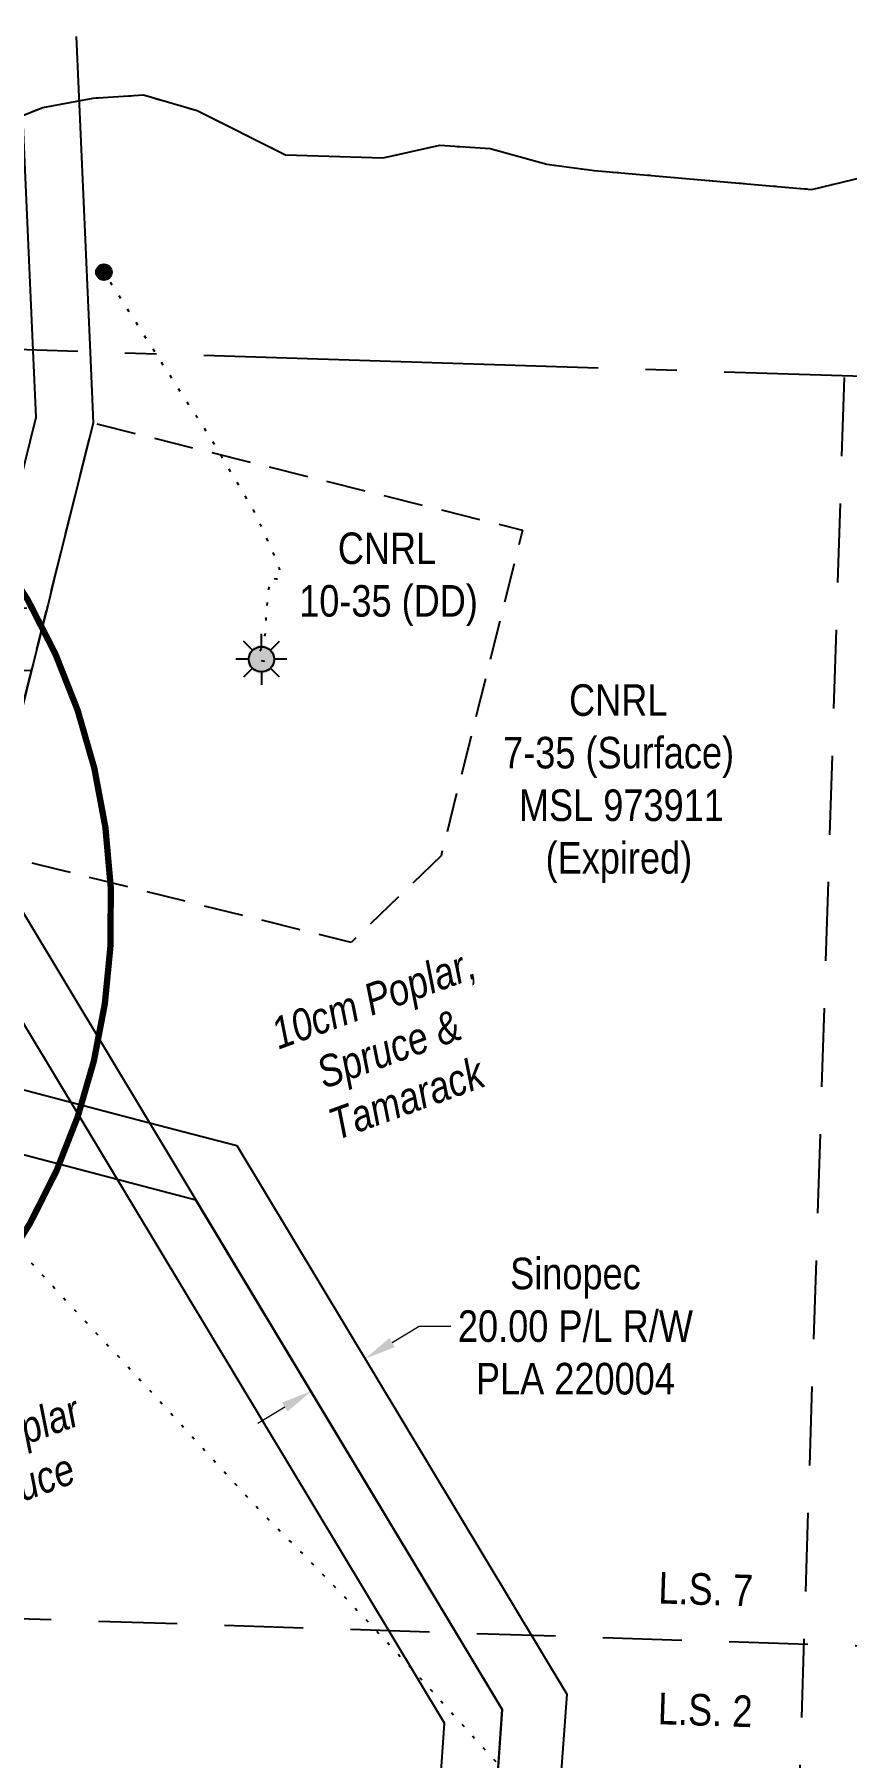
# Model space of a CAD drawing. Extents: x 354637 to 358761, y 6098179 to 6099941.
# Drawn here: x 355711 to 355968, y 6098658 to 6099204 of the extents above; entities that cross this region are included whole.
import ezdxf

# ---------------------------------------------------------------- set-up
doc = ezdxf.new("R2010")
doc.units = 0
doc.header["$LTSCALE"] = 5
doc.header["$PDSIZE"] = 0.5
for name, pattern in [('foc-ACCESSROAD', [3.75, 2.5, -1.25]), ('foc-BUFFER', [16.75, 15, -1.75]), ('foc-DOT', [1, 0.2, -0.8]), ('foc-LSD', [8, 5, -3]), ('foc-QUARTERLINE', [33, 25, -3, 2, -3]), ('foc-WHEELTRACKS', [2, 0.4, -1.6])]:
    doc.linetypes.add(name, pattern=pattern)
doc.layers.get('Defpoints').update_dxf_attribs({"color": 9})
for name, color, linetype in [('ABADATA-DRILL', 8, 'foc-DOT'), ('ABADATA-DRILL-T', 8, 'Continuous'), ('AS-DRILL-T', 8, 'Continuous'), ('AUX-BUFFER', 7, 'foc-BUFFER'), ('C-RW', 13, 'Continuous'), ('F-AR', 190, 'foc-ACCESSROAD'), ('F-RW', 190, 'Continuous'), ('F-WS', 190, 'foc-ACCESSROAD'), ('L-SECQ', 8, 'foc-QUARTERLINE'), ('L-SECTION-LSD', 7, 'foc-LSD'), ('T-BUSH-T', 110, 'Continuous'), ('T-WATER-P3', 160, 'foc-WHEELTRACKS')]:
    doc.layers.add(name, color=color, linetype=linetype)
doc.layers.add('C-RW-T', color=13, linetype='Continuous', lineweight=9)
doc.layers.add('F-WS-T', color=190, linetype='Continuous', lineweight=9)
doc.styles.add('100L', font='ARIALN.TTF', dxfattribs={"height": 11})
doc.styles.add('80CG', font='ARIALN.TTF', dxfattribs={"height": 10})
doc.styles.add('80L', font='ARIALN.TTF', dxfattribs={"height": 10})
doc.styles.add('foc-LtypeFont', font='ARIALN.TTF', dxfattribs={"height": 7.35})
doc.linetypes.add('foc-TOPO-flowdirection-NOLINE', pattern='A,0,[">",foc-LtypeFont,S=0.3,R=0,X=0,Y=-0.945],-20,[">",foc-LtypeFont,S=0.3,R=0,X=0,Y=-0.945],0', length=20)
doc.dimstyles.new('Compass 5 000', dxfattribs={"dimscale": 5, "dimtxt": 9, "dimasz": 2, "dimexe": 0.2, "dimexo": 0.0625, "dimgap": 0.5, "dimtad": 0, "dimtih": 1, "dimtoh": 1, "dimzin": 0, "dimdsep": 46, "dimtxsty": '80CG', "dimcen": 0.1, "dimse1": 1, "dimse2": 1, "dimclrd": 256, "dimclrt": 256, "dimaunit": 1, "dimadec": 4, "dimazin": 0, "dimtfac": 0.06, "dimtofl": 0, "dimtmove": 0, "dimatfit": 1, "dimfxl": 0.2, "dimtolj": 1, "dimtzin": 0, "dimlwd": -1, "dimarcsym": 0})

# ---------------------------------------------------------------- blocks, each defined once
blk = doc.blocks.new('*D377')
at = {"layer": 'C-RW-T', "transparency": 16777216}
for p, q in [((355824.04, 6098789.12), (355832.61, 6098794.27)), ((355832.61, 6098794.27), (355842.61, 6098794.27)), ((355790.01, 6098768.66), (355781.44, 6098763.5))]:
    blk.add_line(p, q, dxfattribs=at)
for points in [[(355823.18, 6098790.55), (355824.9, 6098787.69), (355815.47, 6098783.97)], [(355789.15, 6098770.08), (355790.87, 6098767.23), (355798.58, 6098773.81)]]:
    blk.add_solid(points, dxfattribs=at)
at = {"layer": 'Defpoints', "color": 0, "transparency": 16777216}
for p in [(355787.87, 6098829.84), (355770.99, 6098819.69), (355815.47, 6098783.97)]:
    blk.add_point(p, dxfattribs=at)
at = {"layer": 'C-RW-T', "transparency": 16777216, "insert": (355882.14, 6098794.27), "char_height": 10, "attachment_point": 5, "style": '80CG'}
blk.add_mtext('\\A1;Sinopec\\P20.00 P/L R/W\\PPLA 220004', dxfattribs=at)
blk = doc.blocks.new('GAS')
h = blk.add_hatch(color=255)
h.dxf.hatch_style = 1
edge = h.paths.add_edge_path()
edge.add_arc((0, 0), 0.9, 0, 360)
for p, q in [((-0.57, 0.57), (-1.14, 1.14)), ((0, 0.81), (0, 1.62)), ((0.57, 0.57), (1.14, 1.14)), ((-0.81, 0), (-1.62, 0)), ((1.62, 0), (0.81, 0)), ((-0.57, -0.57), (-1.14, -1.14)), ((0, -0.81), (0, -1.62)), ((1.14, -1.14), (0.57, -0.57))]:
    blk.add_line(p, q)
blk.add_circle((0, 0), 0.8)
blk = doc.blocks.new('BH-Existing')
at = {"layer": 'AS-DRILL-T'}
h = blk.add_hatch(color=256, dxfattribs=at)
h.dxf.hatch_style = 1
edge = h.paths.add_edge_path()
edge.add_arc((0, 0), 0.5, 0, 360)
blk.add_circle((0, 0), 0.5, dxfattribs=at)

msp = doc.modelspace()

# ---------------------------------------------------------------- linework, layer by layer
at = {"layer": 'ABADATA-DRILL', "flags": 128}
for points in [[(355783.671, 6099004.94), (355782.25, 6099005.236), (355781.737, 6099005.773), (355781.385, 6099006.625), (355781.771, 6099007.453), (355782.569, 6099008.898), (355782.781, 6099010.822), (355783.108, 6099012.282), (355783.765, 6099013.432), (355783.981, 6099014.525), (355783.925, 6099015.888), (355784.17, 6099017.291), (355784.123, 6099018.623), (355783.663, 6099019.878), (355783.805, 6099021.165), (355784.292, 6099022.309), (355784.593, 6099023.58), (355784.597, 6099024.931), (355784.585, 6099025.812), (355784.603, 6099026.682), (355784.851, 6099027.554), (355785.245, 6099028.892), (355785.051, 6099030.009), (355784.944, 6099030.723), (355785.922, 6099031.272), (355787.251, 6099031.209), (355788.48, 6099031.159), (355788.863, 6099031.247), (355788.913, 6099031.255), (355789.018, 6099031.422), (355789.019, 6099031.742), (355788.944, 6099032.215), (355788.812, 6099032.789), (355788.586, 6099033.527), (355788.305, 6099034.436), (355787.943, 6099035.619), (355787.456, 6099036.955), (355786.879, 6099038.284), (355786.206, 6099039.767), (355785.431, 6099041.473), (355784.62, 6099043.31), (355783.743, 6099045.299), (355782.83, 6099047.38), (355781.786, 6099049.745), (355780.734, 6099051.87), (355779.505, 6099054.1), (355778.12, 6099056.446), (355776.553, 6099059.038), (355774.9, 6099061.773), (355773.058, 6099064.824), (355771.056, 6099068.21), (355768.999, 6099071.758), (355766.843, 6099075.32), (355764.508, 6099078.937), (355762.076, 6099082.617), (355759.796, 6099086.063), (355757.346, 6099089.834), (355754.926, 6099093.584), (355747.164, 6099105.75), (355732.707, 6099128.388)], [(355600.321, 6098927.226), (355600.241, 6098926.928), (355600.228, 6098926.838), (355600.294, 6098926.996), (355600.472, 6098927.251), (355600.915, 6098927.657), (355601.224, 6098927.917), (355602.049, 6098928.67), (355602.738, 6098929.258), (355602.984, 6098929.431), (355602.917, 6098929.523), (355602.744, 6098929.749), (355602.579, 6098929.604), (355602.573, 6098929.094), (355602.754, 6098927.897), (355602.984, 6098926.979), (355603.139, 6098926.184), (355603.266, 6098925.48), (355603.363, 6098925.056), (355603.465, 6098924.813), (355603.619, 6098924.638), (355604.074, 6098924.483), (355604.328, 6098924.595), (355604.231, 6098924.688), (355603.891, 6098924.989), (355603.786, 6098925.163), (355603.701, 6098925.626), (355603.83, 6098926.222), (355604.003, 6098926.906), (355604.184, 6098927.581), (355604.277, 6098927.978), (355604.214, 6098927.86), (355604.235, 6098927.609), (355604.069, 6098927.114), (355603.711, 6098926.566), (355603.618, 6098926.449), (355603.528, 6098926.472), (355603.392, 6098926.576), (355603.415, 6098926.695), (355602.816, 6098927.045), (355601.939, 6098927.433), (355601.725, 6098927.63), (355601.443, 6098927.9), (355601.245, 6098928.566), (355601.296, 6098929.215), (355601.583, 6098929.116), (355602.228, 6098928.665), (355602.612, 6098928.782), (355602.943, 6098929.092), (355603.057, 6098929.238), (355602.987, 6098929.531), (355603.358, 6098929.569), (355603.7, 6098929.307), (355604.328, 6098928.617), (355605.195, 6098927.568), (355606.115, 6098926.328), (355607.025, 6098925.078), (355608.057, 6098923.884), (355609.251, 6098922.745), (355610.507, 6098921.674), (355611.802, 6098920.581), (355613.009, 6098919.522), (355614.007, 6098918.509), (355614.744, 6098917.495), (355615.332, 6098916.475), (355615.997, 6098915.393), (355616.828, 6098914.186), (355617.904, 6098912.78), (355619.057, 6098911.302), (355620.198, 6098909.794), (355621.426, 6098908.144), (355622.885, 6098906.246), (355624.725, 6098904.055), (355626.987, 6098901.591), (355629.71, 6098898.862), (355632.824, 6098895.829), (355636.158, 6098892.48), (355639.661, 6098888.805), (355643.334, 6098884.814), (355647.178, 6098880.558), (355651.186, 6098876.096), (355655.349, 6098871.469), (355659.665, 6098866.627), (355664.174, 6098861.579), (355668.902, 6098856.494), (355673.861, 6098851.411), (355679.008, 6098846.282), (355684.322, 6098841.058), (355689.681, 6098835.682), (355695.015, 6098830.137), (355700.314, 6098824.453), (355705.68, 6098818.676), (355711.143, 6098812.787), (355716.7, 6098806.734), (355720.693, 6098802.403), (355723.97, 6098798.865), (355732.597, 6098789.662), (355736.313, 6098785.75), (355742.386, 6098779.25), (355742.686, 6098778.92), (355748.399, 6098772.733), (355754.381, 6098766.206), (355759.842, 6098760.257), (355760.441, 6098759.607), (355766.519, 6098752.927), (355772.625, 6098746.207), (355778.801, 6098739.474), (355785.158, 6098732.785), (355791.679, 6098726.201), (355796.591, 6098721.24), (355798.247, 6098719.555), (355804.842, 6098712.779), (355811.414, 6098705.913), (355817.972, 6098698.937), (355824.479, 6098691.934), (355831.005, 6098684.889), (355837.519, 6098677.775), (355843.904, 6098670.705), (355850.314, 6098663.484), (355863.311, 6098649.267), (355876.579, 6098635.341), (355889.815, 6098621.397), (355896.404, 6098614.43), (355903.052, 6098607.452), (355909.713, 6098600.563), (355915.965, 6098594.038), (355916.362, 6098593.625), (355929.554, 6098579.531), (355936.069, 6098572.457), (355942.604, 6098565.393), (355949.212, 6098558.406), (355955.932, 6098551.505), (355962.695, 6098544.653), (355969.456, 6098537.781), (355976.188, 6098530.93), (355982.909, 6098524.029), (355989.599, 6098517.1), (355996.248, 6098510.151), (356009.618, 6098496.302), (356023.05, 6098482.541), (356036.48, 6098468.7), (356049.732, 6098454.925), (356063.03, 6098441.008), (356076.368, 6098427.13), (356089.677, 6098413.233), (356102.922, 6098399.268), (356116.157, 6098385.254), (356129.382, 6098371.259), (356143.339, 6098356.711), (356156.677, 6098342.803), (356170.046, 6098328.934), (356183.438, 6098315.144), (356190.106, 6098308.175), (356196.744, 6098301.187), (356210.172, 6098287.306), (356223.686, 6098273.573), (356237.169, 6098259.83), (356250.548, 6098245.951), (356263.939, 6098232.141), (356277.365, 6098218.48), (356290.859, 6098204.767), (356304.232, 6098191.018), (356313.931, 6098180.686)]]:
    msp.add_lwpolyline(points, dxfattribs=at)
at = {"layer": 'AUX-BUFFER', "color": 251, "linetype": 'foc-BUFFER', "const_width": 2, "flags": 128}
msp.add_lwpolyline([(355542.233, 6099124.899, 0.0192275), (355526.861, 6099124.856), (355407.014, 6099119.911, 0.4142136), (355215.477, 6098911.888, 0.4142136), (355423.5, 6098720.351), (355543.347, 6098725.296, 0.4142136), (355734.884, 6098933.319, 0.3217016), (355591.24, 6099116.984, 0.3217016)], format="xyb", dxfattribs=at)
at = {"layer": 'C-RW'}
msp.add_lwpolyline([(355825.728, 6098195.917), (355832.461, 6098295.74), (355848.44, 6098520.404), (355858.956, 6098672.859), (355761.882, 6098834.26), (355736.946, 6098840.808), (355661.679, 6098860.601), (355630.659, 6098868.701), (355628.459, 6098916.363), (355627.648, 6098933.93), (355637.007, 6098934.362), (355647.627, 6098934.852), (355649.96, 6098884.312), (355660.712, 6098881.47), (355722.182, 6098865.354), (355747.114, 6098858.81), (355774.828, 6098851.536), (355879.363, 6098677.724), (355867.685, 6098518.822), (355852.417, 6098295.117), (355852.417, 6098295.117), (355845.792, 6098195.291)], dxfattribs=at)
at = {"layer": 'F-AR'}
msp.add_lwpolyline([(354761.868, 6098837.004), (354753.606, 6098813.147), (354755.034, 6098857.847), (354830.725, 6098927.411), (354946.388, 6098988.151), (355054.278, 6098993.145), (355171.615, 6098998.406), (355184.115, 6098998.968), (355419.257, 6099009.05), (355562.853, 6099015.477), (355695.797, 6099021.426), (355714.782, 6099022.276), (355714.782, 6099022.276), (355709.744, 6099002.058), (355690.929, 6099002.27), (355535.814, 6098995.086), (355361.038, 6098986.991), (354951.732, 6098968.372), (354842.33, 6098910.921), (354761.868, 6098837.004)], close=True, dxfattribs=at)
at = {"layer": 'F-RW'}
for points in [[(355808.048, 6098196.468), (355814.904, 6098295.903), (355840.597, 6098668.488), (355675.925, 6098942.075), (355690.929, 6099002.27), (355694.821, 6099016.588), (355696.255, 6099022.34), (355698.102, 6099029.754), (355711.22, 6099082.405), (355710.286, 6099103.539), (355705.855, 6099203.723)], [(355723.893, 6099203.126), (355728.322, 6099102.941), (355729.311, 6099080.591), (355716.866, 6099030.64), (355715.007, 6099023.179), (355713.585, 6099017.474), (355709.964, 6099002.938), (355695.455, 6098944.705), (355695.743, 6098944.227), (355858.956, 6098672.859), (355832.461, 6098295.74), (355825.695, 6098195.918)]]:
    msp.add_lwpolyline(points, dxfattribs=at)
at = {"layer": 'F-WS', "flags": 128}
msp.add_lwpolyline([(355839.554, 6098943.382), (355811.057, 6098915.898), (355717.665, 6098939.17), (355696.114, 6098944.541), (355695.455, 6098944.705), (355709.964, 6099002.938), (355713.585, 6099017.474), (355715.007, 6099023.179), (355716.866, 6099030.64), (355729.311, 6099080.591), (355865.355, 6099046.578), (355839.554, 6098943.382)], close=True, dxfattribs=at)
at = {"layer": 'L-SECQ'}
msp.add_line((355599.455, 6099107.299), (356367.047, 6099082.88), dxfattribs=at)
at = {"layer": 'L-SECTION-LSD', "flags": 128}
for points in [[(355967.297, 6099095.015), (355941.704, 6098291.88)], [(356355.61, 6098680.444), (355553.416, 6098706.509)]]:
    msp.add_lwpolyline(points, dxfattribs=at)
at = {"layer": 'T-WATER-P3', "flags": 128}
msp.add_lwpolyline([(355516.559, 6099131.638), (355553.514, 6099139.628), (355584.476, 6099149.615), (355600.456, 6099152.611), (355617.436, 6099152.613), (355670.371, 6099163.599), (355713.319, 6099180.577), (355729.299, 6099183.573), (355745.28, 6099184.573), (355762.259, 6099179.581), (355790.223, 6099165.602), (355821.184, 6099164.605), (355839.163, 6099168.6), (355855.143, 6099167.602), (355873.12, 6099162.609), (355888.101, 6099160.613), (355957.015, 6099154.625), (355999.447, 6099164.842), (356048.795, 6099176.726), (356059.502, 6099174.964), (356062.034, 6099175.529), (356070.033, 6099178.148), (356084.325, 6099182.826), (356099.482, 6099190.706)], dxfattribs=at)
at = {"layer": 'T-WATER-P3', "linetype": 'foc-TOPO-flowdirection-NOLINE', "flags": 128}
msp.add_lwpolyline([(355516.559, 6099131.638), (355553.514, 6099139.628), (355584.476, 6099149.615), (355600.456, 6099152.611), (355617.436, 6099152.613), (355670.371, 6099163.599), (355713.319, 6099180.577), (355729.299, 6099183.573), (355745.28, 6099184.573), (355762.259, 6099179.581), (355790.223, 6099165.602), (355821.184, 6099164.605), (355839.163, 6099168.6), (355855.143, 6099167.602), (355873.12, 6099162.609), (355888.101, 6099160.613), (355957.015, 6099154.625), (355999.447, 6099164.842), (356048.795, 6099176.726), (356059.502, 6099174.964), (356062.034, 6099175.529), (356070.033, 6099178.148), (356084.325, 6099182.826), (356099.482, 6099190.706)], dxfattribs=at)

# ---------------------------------------------------------------- block references
at = {"layer": 'ABADATA-DRILL-T', "xscale": 4.998752849999972, "yscale": 4.998752849999972, "zscale": 4.998752849999972}
msp.add_blockref('GAS', (355782.63, 6099005.678), dxfattribs=at)
at = {"layer": 'AS-DRILL-T', "xscale": 4.998752149999957, "yscale": 4.998752149999957, "zscale": 4.998752149999957}
msp.add_blockref('BH-Existing', (355732.707, 6099128.388), dxfattribs=at)

# ---------------------------------------------------------------- texts
at = {"layer": 'ABADATA-DRILL-T', "insert": (355790.523, 6099045.865), "char_height": 9.9975, "attachment_point": 1, "style": '80L'}
msp.add_mtext_dynamic_manual_height_columns('\\pi16.33054;CNRL\\P\\pi4.06894;10-35 (DD)', width=62.85136, gutter_width=49.988, heights=[0], dxfattribs=at)
at = {"layer": 'F-WS-T', "insert": (355858.918, 6098997.758), "char_height": 9.99751, "attachment_point": 1, "style": '80L'}
msp.add_mtext_dynamic_manual_height_columns('\\pi21.20774;CNRL\\P\\pi0.30913;7-35 (Surface)\\P\\pi5.3147;MSL 973911\\P\\pi13.76416;(Expired)', width=72.60576, gutter_width=49.988, heights=[0], dxfattribs=at)
at = {"layer": 'T-BUSH-T', "insert": (355660.411, 6098750.044), "char_height": 10, "attachment_point": 1, "rotation": 20, "style": '80L'}
msp.add_mtext_dynamic_manual_height_columns('\\pi1.98102;{\\fArial Narrow|b0|i1|c0|p34;30cm Poplar \\P\\pi11.35006;& Spruce}', width=68.64145, gutter_width=50, heights=[0], dxfattribs=at)

# ---------------------------------------------------------------- dimensions: what is measured, and where the dimension line sits
at = {"layer": 'C-RW-T'}
dim = msp.add_linear_dim(base=(355815.467, 6098783.965), p1=(355770.987, 6098819.689), p2=(355787.874, 6098829.845), angle=31.02379, text='Sinopec\\P20.00 P/L R/W\\PPLA 220004', dimstyle='Compass 5 000', dxfattribs=at)
dim.commit()
dim.dimension.update_dxf_attribs({"geometry": '*D377', "text_midpoint": (355882.142, 6098794.273), "dimtype": 161})

# ---------------------------------------------------------------- next in the draw order: texts
at = {"layer": 'L-SECTION-LSD', "char_height": 10, "attachment_point": 1, "rotation": 358.11741, "style": '100L', "bg_fill": 3, "box_fill_scale": 1.5, "bg_fill_color": 256, "bg_fill_transparency": 0}
for s, width, insert in [('\\pi2.2993;L.S. 7', 30.88047, (355906.337, 6098716.514)), ('\\pi2.14046;L.S. 2', 30.65342, (355906.337, 6098678.229))]:
    msp.add_mtext_dynamic_manual_height_columns(s, width=width, gutter_width=55, heights=[0], dxfattribs=dict(at, insert=insert))
at = {"layer": 'T-BUSH-T', "insert": (355783.854, 6098891.053), "char_height": 10, "attachment_point": 1, "rotation": 20, "style": '80L', "bg_fill": 2}
msp.add_mtext_dynamic_manual_height_columns('\\pi0.89925;{\\fArial Narrow|b0|i1|c0|p34;10cm Poplar, \\P\\pi10.14891;Spruce &\\P\\pi8.15709;Tamarack}', width=66.43015, gutter_width=50, heights=[0], dxfattribs=at)

# ---------------------------------------------------------------- next in the draw order: texts
at = {"layer": 'L-SECTION-LSD', "char_height": 10, "attachment_point": 1, "rotation": 358.11741, "style": '100L', "bg_fill": 3, "box_fill_scale": 1.5, "bg_fill_color": 256, "bg_fill_transparency": 0}
for s, width, insert in [('\\pi2.2993;L.S. 7', 30.88047, (355906.337, 6098716.514)), ('\\pi2.14046;L.S. 2', 30.65342, (355906.337, 6098678.229))]:
    msp.add_mtext_dynamic_manual_height_columns(s, width=width, gutter_width=55, heights=[0], dxfattribs=dict(at, insert=insert))

# ---------------------------------------------------------------- next in the draw order: texts
for s, width, insert in [('\\pi2.2993;L.S. 7', 30.88047, (355906.337, 6098716.514)), ('\\pi2.14046;L.S. 2', 30.65342, (355906.337, 6098678.229))]:
    msp.add_mtext_dynamic_manual_height_columns(s, width=width, gutter_width=55, heights=[0], dxfattribs=dict(at, insert=insert))

doc.saveas('drawing.dxf')
